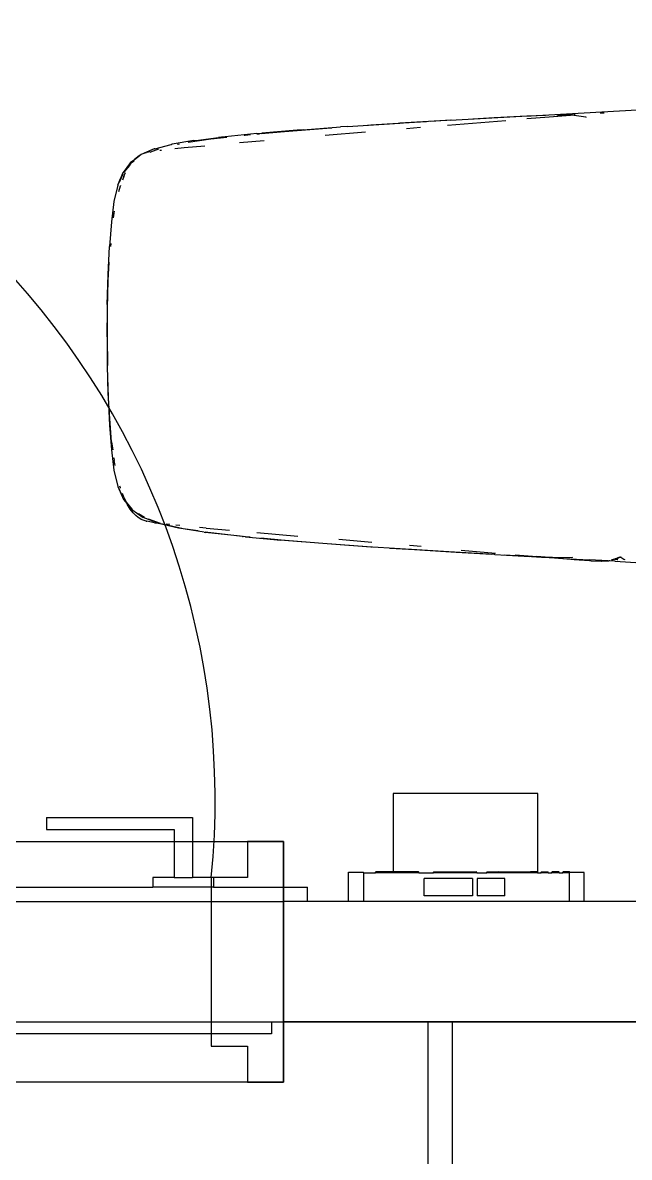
# Model space of a CAD drawing. Header units: millimetres. Extents: x -41292 to 298682, y -22072 to 33155.
# Drawn here: x 37628 to 38132, y -7032 to -6089 of the extents above; entities that cross this region are included whole.
import ezdxf

# ---------------------------------------------------------------- set-up
doc = ezdxf.new("R2010")
doc.units = ezdxf.units.MM
for name, color, linetype in [('벽1', 2, 'Continuous'), ('창호', 4, 'Continuous'), ('틀', 8, 'Continuous')]:
    doc.layers.add(name, color=color, linetype=linetype)

# ---------------------------------------------------------------- blocks, each defined once
blk = doc.blocks.new('rmfnasesx')
for p, q in [((65446.26, 9342.48), (65511.01, 9346.08)), ((65510.19, 9345.76), (65483.06, 9344.37)), ((65525.68, 9346.52), (65510.19, 9345.76)), ((65511.01, 9346.08), (65513.59, 9346.21)), ((65513.59, 9346.21), (65639.51, 9353.15)), ((65528.71, 9345.4), (65546.39, 9346.8)), ((65546.39, 9346.8), (65534.95, 9346.8)), ((65546.39, 9346.8), (65546.75, 9346.83)), ((65546.75, 9346.83), (65549.42, 9347.02)), ((65547.47, 9346.8), (65546.75, 9346.83)), ((65559.08, 9345.1), (65547.47, 9346.8)), ((65550.21, 9347.07), (65549.42, 9347.02)), ((65571.06, 9348.26), (65570.95, 9348.25)), ((65571.85, 9348.29), (65571.06, 9348.26)), ((65574.33, 9348.21), (65571.85, 9348.29)), ((65324.39, 9334.59), (65355.29, 9336.85)), ((65361.21, 9337.25), (65355.29, 9336.85)), ((65361.21, 9337.25), (65404.6, 9340.01)), ((65380.52, 9338.29), (65377.66, 9338.09)), ((65416.8, 9340.61), (65380.52, 9338.29)), ((65442.51, 9342.26), (65404.6, 9340.01)), ((65421.79, 9336.43), (65410.03, 9335.43)), ((65426.7, 9341.2), (65416.8, 9340.61)), ((65447.14, 9342.4), (65430.41, 9341.41)), ((65443.56, 9342.32), (65442.51, 9342.26)), ((65446.26, 9342.48), (65443.56, 9342.32)), ((65444.29, 9338.33), (65492.5, 9342.38)), ((65483.06, 9344.37), (65465.09, 9343.39)), ((65510.06, 9343.86), (65528.71, 9345.4)), ((65559.62, 9344.82), (65559.08, 9345.1)), ((65247.71, 9326.63), (65228.82, 9323.84)), ((65235.13, 9325.75), (65253.99, 9328.07)), ((65260.83, 9328.11), (65247.71, 9326.63)), ((65254.26, 9328.11), (65253.99, 9328.07)), ((65256.28, 9328.35), (65254.26, 9328.11)), ((65256.28, 9328.35), (65256.74, 9328.42)), ((65259.41, 9328.74), (65256.74, 9328.42)), ((65285.8, 9331.4), (65259.41, 9328.74)), ((65276.22, 9329.86), (65275.39, 9329.76)), ((65280.69, 9330.27), (65276.22, 9329.86)), ((65285.8, 9331.4), (65290.02, 9331.77)), ((65288.04, 9330.96), (65285.89, 9330.76)), ((65308.8, 9332.89), (65289.55, 9331.1)), ((65319.24, 9334.2), (65290.02, 9331.77)), ((65344.05, 9335.71), (65308.8, 9332.89)), ((65324.39, 9334.59), (65319.24, 9334.2)), ((65376.05, 9332.56), (65342.67, 9329.73)), ((65348.13, 9336), (65344.05, 9335.71)), ((65200.66, 9318.63), (65192.29, 9315.02)), ((65204.15, 9318.33), (65199.83, 9316.76)), ((65201.09, 9318.76), (65200.66, 9318.63)), ((65201.09, 9318.76), (65214.64, 9322.26)), ((65205.24, 9317.52), (65206.59, 9317.69)), ((65214.73, 9322.3), (65214.64, 9322.26)), ((65214.91, 9322.33), (65214.73, 9322.3)), ((65214.91, 9322.33), (65215.51, 9322.49)), ((65233.39, 9325.53), (65215.51, 9322.49)), ((65217.69, 9318.92), (65225.39, 9319.7)), ((65220.41, 9322.28), (65219.9, 9322.17)), ((65221.31, 9322.48), (65220.72, 9322.35)), ((65225.39, 9319.7), (65242.71, 9321.24)), ((65233.39, 9325.53), (65235.13, 9325.75)), ((65291.85, 9325.43), (65271.37, 9323.69)), ((65180.69, 9305.79), (65183.12, 9308.79)), ((65181.02, 9307.51), (65183.93, 9309.61)), ((65183.87, 9308.53), (65182.5, 9307.66)), ((65183.36, 9309.04), (65183.12, 9308.79)), ((65183.93, 9309.61), (65184.17, 9309.86)), ((65189.5, 9313.82), (65184.17, 9309.86)), ((65184.17, 9309.86), (65187.76, 9312.47)), ((65185.24, 9310.93), (65184.17, 9309.86)), ((65185.24, 9310.93), (65187.15, 9312.55)), ((65187.15, 9312.55), (65187.71, 9312.91)), ((65187.71, 9312.91), (65189.73, 9314.17)), ((65187.76, 9312.47), (65187.84, 9312.53)), ((65189.48, 9313.74), (65189.71, 9313.9)), ((65189.71, 9313.9), (65189.5, 9313.82)), ((65192.29, 9315.02), (65189.71, 9313.9)), ((65189.73, 9314.17), (65192.29, 9315.02)), ((65192.29, 9315.02), (65194.02, 9315.6)), ((65194.02, 9315.6), (65194.25, 9315.67)), ((65197.2, 9316.25), (65194.73, 9315.78)), ((65199.83, 9316.76), (65196.98, 9315.73)), ((65199.83, 9316.76), (65198.59, 9316.52)), ((65200.74, 9316.94), (65199.83, 9316.76)), ((65170.25, 9288.41), (65174.71, 9299.15)), ((65174.66, 9298.78), (65174.83, 9299.19)), ((65180.95, 9307.46), (65174.71, 9299.15)), ((65175.25, 9299.22), (65175.22, 9299.17)), ((65180.14, 9304.91), (65175.25, 9299.22)), ((65175.25, 9295.72), (65176.82, 9299.02)), ((65180.14, 9304.91), (65180.69, 9305.79)), ((65180.59, 9305.44), (65180.14, 9304.91)), ((65180.95, 9307.46), (65181.02, 9307.51)), ((65182.5, 9307.66), (65182.2, 9307.32)), ((65170.25, 9288.41), (65172.6, 9293.93)), ((65174.59, 9297.78), (65171.34, 9290.62)), ((65172.63, 9294.01), (65172.6, 9293.93)), ((65175.25, 9295.72), (65174.18, 9292.74)), ((65170.34, 9288.43), (65167.17, 9274.84)), ((65170.25, 9288.41), (65167.17, 9274.84)), ((65170.41, 9288.58), (65170.34, 9288.43)), ((65171.24, 9283.37), (65172.46, 9287.95)), ((65172.58, 9288.28), (65172.46, 9287.95)), ((65167.17, 9274.84), (65165.08, 9258.03)), ((65166.81, 9261.32), (65167.34, 9265.27)), ((65167.34, 9265.27), (65167.63, 9266.76)), ((65165.08, 9258.03), (65163.46, 9237.55)), ((65162.3, 9214.32), (65163.46, 9237.55)), ((65164.42, 9240.14), (65164.2, 9237.54)), ((65162.45, 9209.37), (65163.27, 9224.45)), ((65161.61, 9189.26), (65162.3, 9214.32)), ((65161.75, 9186.33), (65162.45, 9209.37)), ((65161.61, 9189.26), (65161.38, 9163.28)), ((65161.52, 9162.47), (65161.75, 9186.33)), ((65161.38, 9163.28), (65161.61, 9137.3)), ((65161.52, 9162.47), (65161.75, 9138.62)), ((65162.45, 9115.58), (65161.75, 9138.62)), ((65161.61, 9137.3), (65162.3, 9112.24)), ((65162.3, 9112.24), (65163.46, 9089.01)), ((65163.61, 9094.19), (65162.45, 9115.58)), ((65165.24, 9075.28), (65163.61, 9094.19)), ((65163.46, 9089.01), (65165.08, 9068.52)), ((65165.24, 9075.28), (65166.15, 9068.57)), ((65165.08, 9068.52), (65167.16, 9051.71)), ((65167.04, 9061.88), (65167.34, 9059.67)), ((65168.14, 9055.55), (65167.34, 9059.67)), ((65167.16, 9051.71), (65170.31, 9038.12)), ((65167.16, 9051.71), (65170.34, 9038.12)), ((65170.31, 9038.12), (65175.03, 9027.33)), ((65170.34, 9038.12), (65175.24, 9027.31)), ((65172.46, 9036.98), (65172.12, 9038.24)), ((65172.6, 9036.58), (65172.46, 9036.98)), ((65175.25, 9029.21), (65174.17, 9032.22)), ((65175.03, 9027.33), (65177.71, 9024.05)), ((65175.24, 9027.31), (65177.28, 9024.94)), ((65175.25, 9029.21), (65177.28, 9024.94)), ((65177.28, 9024.94), (65182.36, 9019.03)), ((65177.28, 9024.94), (65177.71, 9024.05)), ((65177.71, 9024.05), (65181.9, 9018.9)), ((65177.71, 9024.05), (65178.02, 9023.38)), ((65180.68, 9019.13), (65178.02, 9023.38)), ((65183.11, 9016.12), (65180.68, 9019.13)), ((65181.9, 9018.9), (65191.46, 9012.38)), ((65185.23, 9013.98), (65183.11, 9016.12)), ((65187.44, 9015.71), (65192.43, 9012.53)), ((65187.14, 9012.37), (65185.23, 9013.98)), ((65187.71, 9012), (65187.14, 9012.37)), ((65189.73, 9010.74), (65187.71, 9012)), ((65194.01, 9009.3), (65189.73, 9010.74)), ((65203.75, 9007.56), (65191.46, 9012.38)), ((65194.01, 9009.3), (65194.36, 9009.2)), ((65200.74, 9007.95), (65194.36, 9009.2)), ((65195.67, 9011.26), (65205.49, 9007.67)), ((65200.74, 9007.95), (65203.75, 9007.56)), ((65204.26, 9007.36), (65203.75, 9007.56)), ((65203.75, 9007.56), (65207.38, 9007.09)), ((65220.79, 9003.42), (65204.26, 9007.36)), ((65207.38, 9007.09), (65207.41, 9007.08)), ((65207.41, 9007.08), (65224.72, 9003.23)), ((65213.45, 9006.38), (65210.4, 9006.69)), ((65221.97, 9005.5), (65218.66, 9005.85)), ((65221.07, 9003.36), (65220.79, 9003.42)), ((65242.06, 9000.07), (65221.07, 9003.36)), ((65224.72, 9003.23), (65237.09, 9001.39)), ((65243.79, 9003.49), (65238.18, 9004)), ((65242.06, 9000.07), (65243.22, 8999.91)), ((65242.97, 9000.51), (65247.71, 8999.8)), ((65271.99, 8996.65), (65243.22, 8999.91)), ((65243.79, 9003.49), (65263.11, 9001.8)), ((65247.71, 8999.8), (65276.21, 8996.53)), ((65274.01, 8996.45), (65271.99, 8996.65)), ((65285.86, 8999.84), (65319.97, 8996.89)), ((65274.01, 8996.45), (65274.38, 8996.42)), ((65276.31, 8996.24), (65274.38, 8996.42)), ((65276.21, 8996.53), (65280.18, 8996.15)), ((65276.31, 8996.24), (65276.33, 8996.24)), ((65276.33, 8996.24), (65305.77, 8993.47)), ((65289.19, 8995.3), (65308.8, 8993.44)), ((65340.76, 8990.67), (65305.77, 8993.47)), ((65308.8, 8993.44), (65325.83, 8992.06)), ((65377.35, 8988.03), (65340.76, 8990.67)), ((65347.71, 8990.3), (65380.52, 8987.93)), ((65381.38, 8991.6), (65353.84, 8993.97)), ((65414.1, 8985.65), (65377.35, 8988.03)), ((65380.52, 8987.93), (65381.54, 8987.86)), ((65422.36, 8988.07), (65412.68, 8988.9)), ((65396.34, 8986.9), (65416.8, 8985.56)), ((65414.15, 8985.65), (65414.1, 8985.65)), ((65449.77, 8983.48), (65414.15, 8985.65)), ((65416.8, 8985.56), (65451.45, 8983.47)), ((65449.92, 8983.48), (65449.77, 8983.48)), ((65482.9, 8981.56), (65449.92, 8983.48)), ((65451.45, 8983.47), (65480.98, 8981.81)), ((65455.48, 8985.23), (65484.03, 8982.78)), ((65483.51, 8981.53), (65482.9, 8981.56)), ((65483.51, 8981.53), (65512.55, 8979.89)), ((65491.91, 8981.23), (65510.19, 8980.27)), ((65500.47, 8981.37), (65518.46, 8979.85)), ((65510.19, 8980.27), (65518.46, 8979.85)), ((65513.88, 8979.81), (65512.55, 8979.89)), ((65513.88, 8979.81), (65522.21, 8979.34)), ((65528.7, 8978.99), (65518.46, 8979.85)), ((65518.46, 8979.85), (65531.42, 8979.2)), ((65522.21, 8979.34), (65528.7, 8978.99)), ((65528.7, 8978.99), (65529.7, 8978.91)), ((65529.7, 8978.91), (65546.74, 8977.53)), ((65529.7, 8978.91), (65538.71, 8978.39)), ((65531.42, 8979.2), (65547.47, 8979.17)), ((65538.71, 8978.39), (65540.59, 8978.3)), ((65540.59, 8978.3), (65562.24, 8977.06)), ((65547.47, 8979.17), (65548.26, 8979.28)), ((65582.38, 8977.62), (65583.18, 8977.9)), ((65583.01, 8977.67), (65583.13, 8977.72)), ((65583.13, 8977.72), (65583.41, 8977.84)), ((65584.22, 8978.07), (65583.41, 8977.84)), ((65583.41, 8977.84), (65583.91, 8978.06)), ((65583.91, 8978.06), (65584.71, 8978.41)), ((65584.22, 8978.07), (65585.86, 8978.59)), ((65584.71, 8978.41), (65585.91, 8978.93)), ((65587.79, 8979.23), (65585.86, 8978.59)), ((65585.91, 8978.93), (65587.22, 8979.47)), ((65588.01, 8979.31), (65587.79, 8979.23)), ((65587.81, 8979.43), (65588.01, 8979.31)), ((65588.28, 8979.4), (65588.01, 8979.31)), ((65588.01, 8979.31), (65590.65, 8977.69)), ((65590.65, 8977.69), (65591.38, 8977.49)), ((65546.74, 8977.53), (65549.41, 8977.33)), ((65549.41, 8977.33), (65562.17, 8976.44)), ((65562.17, 8976.44), (65563.5, 8976.38)), ((65577.24, 8976.17), (65562.24, 8977.06)), ((65563.5, 8976.38), (65571.83, 8976.02)), ((65572.47, 8976.03), (65571.83, 8976.02)), ((65572.47, 8976.03), (65577.24, 8976.17)), ((65577.62, 8976.22), (65577.24, 8976.17)), ((65577.62, 8976.22), (65578.06, 8976.31)), ((65583.12, 8975.87), (65577.62, 8976.22)), ((65578.06, 8976.31), (65578.29, 8976.37)), ((65578.45, 8976.42), (65578.89, 8976.53)), ((65580.62, 8977), (65580.45, 8977)), ((65580.62, 8977), (65580.67, 8977.02)), ((65581.15, 8977.18), (65580.67, 8977.02)), ((65581.67, 8977.37), (65581.15, 8977.18)), ((65581.65, 8977.31), (65581.15, 8977.18)), ((65582.83, 8977.65), (65581.65, 8977.31)), ((65581.72, 8977.38), (65581.67, 8977.37)), ((65581.72, 8977.38), (65582.38, 8977.62)), ((65582.99, 8977.65), (65582.83, 8977.65)), ((65582.99, 8977.65), (65583.01, 8977.67)), ((65582.99, 8977.65), (65583.45, 8977.4)), ((65583.12, 8975.87), (65604.96, 8974.64)), ((65583.45, 8977.4), (65583.59, 8977.36)), ((65585.03, 8977.07), (65583.59, 8977.36)), ((65585.57, 8976.98), (65585.03, 8977.07)), ((65519.17, 8783.01), (65399.17, 8783.01)), ((65399.17, 8783.01), (65399.17, 8717.87)), ((65519.17, 8716.87), (65519.17, 8783.01)), ((65111.01, 8763.01), (65232.26, 8763.01)), ((65111.01, 8763.01), (65111.01, 8753.01)), ((65232.26, 8763.01), (65232.26, 8713.01)), ((65111.01, 8753.01), (65217.11, 8753.01)), ((65217.11, 8753.01), (65217.11, 8713.01)), ((65361.85, 8717.52), (65374.5, 8717.52)), ((65361.85, 8693.16), (65361.85, 8717.52)), ((65374.5, 8716.87), (65374.5, 8717.52)), ((65374.5, 8716.87), (65384.41, 8716.87)), ((65374.5, 8716.87), (65374.5, 8693.16)), ((65384.71, 8717.87), (65384.41, 8717.57)), ((65384.41, 8716.87), (65384.41, 8717.57)), ((65399.17, 8716.87), (65384.41, 8716.87)), ((65399.17, 8717.87), (65384.71, 8717.87)), ((65420.11, 8717.87), (65399.17, 8717.87)), ((65399.17, 8717.87), (65399.17, 8716.87)), ((65420.41, 8716.87), (65399.17, 8716.87)), ((65420.41, 8717.57), (65420.11, 8717.87)), ((65420.41, 8716.87), (65420.41, 8717.57)), ((65420.41, 8716.87), (65432.41, 8716.87)), ((65432.71, 8717.87), (65432.41, 8717.57)), ((65432.41, 8716.87), (65432.41, 8717.57)), ((65468.41, 8716.87), (65432.41, 8716.87)), ((65432.71, 8717.87), (65468.11, 8717.87)), ((65468.41, 8717.57), (65468.11, 8717.87)), ((65468.41, 8716.87), (65468.41, 8717.57)), ((65468.41, 8716.87), (65476.84, 8716.87)), ((65476.84, 8717.57), (65477.14, 8717.87)), ((65476.84, 8716.87), (65476.84, 8717.57)), ((65480.41, 8716.87), (65476.84, 8716.87)), ((65477.14, 8717.87), (65480.71, 8717.87)), ((65480.71, 8717.87), (65480.41, 8717.57)), ((65480.41, 8716.87), (65480.41, 8717.57)), ((65482.84, 8716.87), (65480.41, 8716.87)), ((65480.71, 8717.87), (65482.54, 8717.87)), ((65482.54, 8717.87), (65482.84, 8717.57)), ((65482.54, 8717.87), (65486.14, 8717.87)), ((65482.84, 8716.87), (65482.84, 8717.57)), ((65485.84, 8716.87), (65482.84, 8716.87)), ((65486.14, 8717.87), (65485.84, 8717.57)), ((65485.84, 8716.87), (65485.84, 8717.57)), ((65491.84, 8716.87), (65485.84, 8716.87)), ((65486.14, 8717.87), (65491.54, 8717.87)), ((65491.84, 8717.57), (65491.54, 8717.87)), ((65491.54, 8717.87), (65495.14, 8717.87)), ((65491.84, 8716.87), (65491.84, 8717.57)), ((65494.84, 8716.87), (65491.84, 8716.87)), ((65495.14, 8717.87), (65494.84, 8717.57)), ((65494.84, 8716.87), (65494.84, 8717.57)), ((65500.84, 8716.87), (65494.84, 8716.87)), ((65495.14, 8717.87), (65500.54, 8717.87)), ((65500.84, 8717.57), (65500.54, 8717.87)), ((65500.54, 8717.87), (65504.14, 8717.87)), ((65500.84, 8716.87), (65500.84, 8717.57)), ((65503.84, 8716.87), (65500.84, 8716.87)), ((65504.14, 8717.87), (65503.84, 8717.57)), ((65503.84, 8716.87), (65503.84, 8717.57)), ((65509.84, 8716.87), (65503.84, 8716.87)), ((65504.14, 8717.87), (65509.54, 8717.87)), ((65509.54, 8717.87), (65509.84, 8717.57)), ((65509.54, 8717.87), (65513.14, 8717.87)), ((65509.84, 8716.87), (65509.84, 8717.57)), ((65512.84, 8716.87), (65509.84, 8716.87)), ((65513.14, 8717.87), (65512.84, 8717.57)), ((65512.84, 8716.87), (65512.84, 8717.57)), ((65516.41, 8716.87), (65512.84, 8716.87)), ((65516.11, 8717.87), (65513.14, 8717.87)), ((65516.41, 8717.57), (65516.11, 8717.87)), ((65518.54, 8717.87), (65516.11, 8717.87)), ((65516.41, 8716.87), (65516.41, 8717.57)), ((65518.84, 8716.87), (65516.41, 8716.87)), ((65518.84, 8717.57), (65518.54, 8717.87)), ((65518.84, 8716.87), (65518.84, 8717.57)), ((65518.84, 8716.87), (65519.17, 8716.87)), ((65519.17, 8716.87), (65521.84, 8716.87)), ((65522.14, 8717.87), (65521.84, 8717.57)), ((65521.84, 8716.87), (65521.84, 8717.57)), ((65527.84, 8716.87), (65521.84, 8716.87)), ((65522.14, 8717.87), (65527.54, 8717.87)), ((65527.54, 8717.87), (65527.84, 8717.57)), ((65527.84, 8716.87), (65527.84, 8717.57)), ((65527.84, 8716.87), (65530.84, 8716.87)), ((65530.84, 8717.57), (65531.14, 8717.87)), ((65530.84, 8716.87), (65530.84, 8717.57)), ((65536.84, 8716.87), (65530.84, 8716.87)), ((65536.54, 8717.87), (65531.14, 8717.87)), ((65536.84, 8717.57), (65536.54, 8717.87)), ((65536.84, 8716.87), (65536.84, 8717.57)), ((65536.84, 8716.87), (65539.84, 8716.87)), ((65539.84, 8717.57), (65540.14, 8717.87)), ((65539.84, 8716.87), (65539.84, 8717.57)), ((65545.5, 8716.87), (65539.84, 8716.87)), ((65545.54, 8717.87), (65540.14, 8717.87)), ((65545.84, 8717.19), (65545.5, 8717.19)), ((65545.5, 8716.87), (65545.5, 8717.19)), ((65545.5, 8693.01), (65545.5, 8716.87)), ((65545.84, 8717.57), (65545.54, 8717.87)), ((65545.84, 8717.19), (65545.84, 8717.57)), ((65557.81, 8717.19), (65545.84, 8717.19)), ((65557.81, 8693.01), (65557.81, 8717.19)), ((64477.95, 8705.01), (65199.43, 8705.01)), ((65199.43, 8713.01), (65199.43, 8705.01)), ((65217.11, 8713.01), (65199.43, 8713.01)), ((65249.95, 8705.01), (65199.43, 8705.01)), ((65217.11, 8713.01), (65232.26, 8713.01)), ((65249.95, 8713.01), (65232.26, 8713.01)), ((65249.95, 8713.01), (65249.95, 8705.01)), ((65249.95, 8705.01), (65327.95, 8705.01)), ((65327.95, 8693.01), (65327.95, 8705.01)), ((65424.84, 8712.14), (65424.84, 8712.29)), ((65464.84, 8712.29), (65424.84, 8712.29)), ((65424.84, 8712.14), (65425.18, 8712.14)), ((65424.84, 8697.85), (65424.84, 8712.14)), ((65464.84, 8712.29), (65464.84, 8697.85)), ((65491.84, 8712.29), (65468.84, 8712.29)), ((65468.84, 8712.29), (65468.84, 8697.85)), ((65491.5, 8712.14), (65491.84, 8712.14)), ((65491.84, 8712.14), (65491.84, 8712.29)), ((65491.84, 8697.85), (65491.84, 8712.14)), ((65464.84, 8697.85), (65424.84, 8697.85)), ((65491.84, 8697.85), (65468.84, 8697.85)), ((64507.95, 8693.01), (65307.95, 8693.01)), ((65307.95, 8693.01), (65307.95, 8593.01)), ((65327.95, 8693.01), (65307.95, 8693.01)), ((65361.85, 8693.01), (65327.95, 8693.01)), ((65362.19, 8693.01), (65361.85, 8693.16)), ((65361.85, 8693.16), (65361.85, 8693.01)), ((65362.5, 8693.16), (65361.85, 8693.16)), ((65362.19, 8693.01), (65361.85, 8693.01)), ((65362.5, 8693.01), (65362.19, 8693.01)), ((65362.5, 8693.16), (65362.5, 8693.01)), ((65374.5, 8693.16), (65362.5, 8693.16)), ((65374.5, 8693.01), (65362.5, 8693.01)), ((65374.5, 8693.16), (65374.5, 8693.01)), ((65545.5, 8693.01), (65374.5, 8693.01)), ((65557.81, 8693.01), (65545.5, 8693.01)), ((65757.95, 8693.01), (65557.81, 8693.01)), ((64507.95, 8593.01), (65297.95, 8593.01)), ((65297.95, 8593.01), (65297.95, 8583.01)), ((65297.95, 8593.01), (65307.95, 8593.01)), ((65307.95, 8593.01), (65427.95, 8593.01)), ((65427.95, 8593.01), (65427.95, 7643.01)), ((65427.95, 8593.01), (65447.95, 8593.01)), ((65447.95, 8593.01), (65927.95, 8593.01)), ((65447.95, 8593.01), (65447.95, 7643.01)), ((65297.95, 8583.01), (64507.95, 8583.01))]:
    blk.add_line(p, q)

msp = doc.modelspace()

# ---------------------------------------------------------------- linework, layer by layer
at = {"layer": '벽1'}
for p, q in [((38324.67, -6819.42), (37844.67, -6819.42)), ((38464.67, -6819.42), (37844.67, -6819.42)), ((37844.67, -6819.42), (37844.67, -6919.42)), ((38464.67, -6919.42), (37844.67, -6919.42))]:
    msp.add_line(p, q, dxfattribs=at)
at = {"layer": '창호'}
msp.add_arc((37142.16, -6734.66), 645.77, 354.24437, 93.32764, dxfattribs=at)
at = {"layer": '틀'}
for p, q in [((37044.67, -6769.42), (37844.67, -6769.42)), ((37844.67, -6769.42), (37844.67, -6969.42)), ((37844.67, -6969.42), (37044.67, -6969.42))]:
    msp.add_line(p, q, dxfattribs=at)
msp.add_lwpolyline([(37844.67, -6769.42), (37814.67, -6769.42), (37814.67, -6799.42), (37784.67, -6799.42), (37784.67, -6939.42), (37814.67, -6939.42), (37814.67, -6969.42), (37844.67, -6969.42), (37844.67, -6769.42)], dxfattribs=at)

# ---------------------------------------------------------------- block references
msp.add_blockref('rmfnasesx', (-27463.27, -15512.43))

doc.saveas('drawing.dxf')
